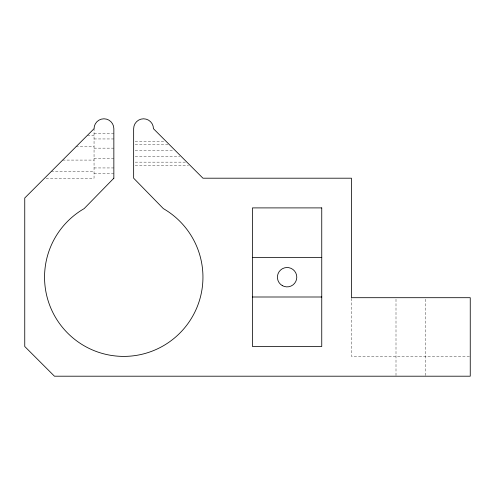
<?xml version="1.0" encoding="UTF-8"?>
<svg xmlns="http://www.w3.org/2000/svg" width="495" height="495" viewBox="0 0 495 495"><rect width="100%" height="100%" fill="white"/><g stroke="black" fill="none" stroke-linecap="round" stroke-linejoin="round"><path stroke-width="0.37" stroke-dasharray="2.48 1.86" d="M94.05 133.65L113.85 133.65M87.417 135.333L94.05 135.333M94.05 138.953L113.85 138.953M135.172 141.57L164.798 141.57M135.178 144.75L167.978 144.75M75.933 146.817L94.05 146.817M94.05 148.147L113.85 148.147M135.184 150.27L173.485 150.27M135.191 156.63L179.846 156.63M94.05 158.753L113.85 158.753M62.667 160.083L94.05 160.083M135.191 162.15L185.353 162.15M135.197 165.33L188.533 165.33M94.05 167.947L113.85 167.947M51.183 171.567L94.05 171.567M94.05 173.25L113.85 173.25M46.072 178.2L94.05 178.2L94.05 128.7M469.477 356.4L351.45 356.4L351.45 297.699M425.7 299.24L425.7 376.2M396 299.24L396 376.2"/><path stroke-width="0.74" d="M252.45 257.4L321.75 257.4M252.45 297L321.75 297M113.85 178.2L84.15 208.612A79.2 79.2 0 0 0 63.082 328.111A79.2 79.2 0 0 0 184.418 328.111A79.2 79.2 0 0 0 163.35 208.612L133.65 178.2L133.65 128.7A9.9 9.9 0 0 1 143.55 118.8A9.9 9.9 0 0 1 153.45 128.7L202.95 178.2L351.45 178.2L351.45 297.699L470.25 297.699L470.25 376.2L54.45 376.2L24.75 346.5L24.75 198L94.05 128.7A9.9 9.9 0 0 1 103.95 118.8A9.9 9.9 0 0 1 113.85 128.7L113.85 178.2M321.75 207.9L252.45 207.9L252.45 346.5L321.75 346.5L321.75 207.9M282.255 285.59A9.69 9.69 0 0 0 296.79 277.2A9.69 9.69 0 0 0 282.255 268.81A9.69 9.69 0 0 0 282.255 285.59"/></g></svg>
